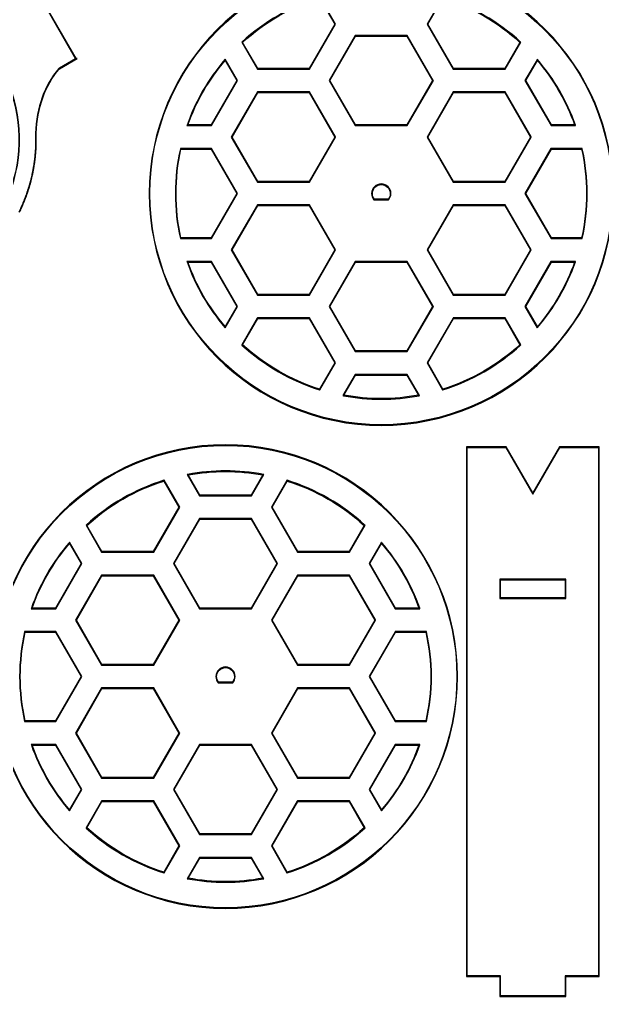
# Model space of a CAD drawing. Extents: x 10 to 440, y 10 to 290.
# Drawn here: x 289.6 to 377.5, y 12 to 159.5 of the extents above; entities that cross this region are included whole.
import ezdxf

# ---------------------------------------------------------------- set-up
doc = ezdxf.new("R2010")
doc.units = 0
doc.layers.add('Layer_1', color=7, linetype='CONTINUOUS')

msp = doc.modelspace()

# ---------------------------------------------------------------- linework, layer by layer
at = {"layer": 'Layer_1', "color": 7}
for p, q in [((334.82812, 162.75391), (337.10742, 158.80664)), ((337.22266, 158.80664), (334.87305, 162.87695)), ((353.37109, 162.84375), (351.04297, 158.80664)), ((351.1582, 158.80664), (353.43555, 162.75391)), ((293.116516, 162.0563), (298.014953, 153.57)), ((298.112609, 153.6032), (293.184875, 162.1384)), ((337.10742, 158.80664), (333.23633, 152.10352)), ((333.29297, 152.00195), (337.22266, 158.80664)), ((351.04297, 158.80664), (354.9707, 152.00195)), ((355.0293, 152.10352), (351.1582, 158.80664)), ((340.20312, 157.08594), (336.27539, 150.28125)), ((336.39062, 150.28125), (340.26172, 156.98633)), ((348.06055, 157.08594), (340.20312, 157.08594)), ((340.20312, 157.08594), (340.20312, 157.08594)), ((340.26172, 156.98633), (348.00391, 156.98633)), ((340.26172, 156.98633), (340.26172, 156.98633)), ((348.00391, 156.98633), (351.87305, 150.28125)), ((351.97461, 150.30664), (348.06055, 157.08594)), ((323.11523, 156.09961), (323.08594, 156.07227)), ((323.08594, 156.07227), (325.43555, 152.00195)), ((325.49414, 152.10352), (323.21484, 156.04883)), ((365.05078, 156.04883), (362.77148, 152.10352)), ((362.82812, 152.00195), (365.17969, 156.07227)), ((365.17969, 156.07227), (365.15039, 156.09961)), ((298.014953, 153.57), (295.593078, 152.1735)), ((295.596984, 152.0602), (298.270812, 153.6032)), ((298.270812, 153.6032), (298.112609, 153.6032)), ((320.59766, 153.5), (320.55078, 153.44531)), ((322.45508, 150.28125), (320.59766, 153.5)), ((320.59766, 153.5), (320.59766, 153.5)), ((367.63281, 153.4375), (365.81055, 150.28125)), ((367.66797, 153.5), (367.63281, 153.4375)), ((367.71484, 153.44531), (367.66797, 153.5)), ((367.66797, 153.5), (367.66797, 153.5)), ((295.466125, 152.0993), (295.460266, 152.0934)), ((295.548156, 152.1462), (295.466125, 152.0993)), ((295.532531, 152.0231), (295.552062, 152.0329)), ((295.593078, 152.1735), (295.548156, 152.1462)), ((295.552062, 152.0329), (295.596984, 152.0602)), ((320.58398, 153.32031), (322.33984, 150.28125)), ((320.58398, 153.32031), (320.58398, 153.32031)), ((325.43555, 152.00195), (333.29297, 152.00195)), ((333.23633, 152.10352), (325.49414, 152.10352)), ((354.9707, 152.00195), (362.82812, 152.00195)), ((362.77148, 152.10352), (355.0293, 152.10352)), ((365.92578, 150.28125), (367.67969, 153.32227)), ((367.67969, 153.32227), (367.67969, 153.32227)), ((322.33984, 150.28125), (318.46875, 143.57617)), ((318.52539, 143.47656), (322.45508, 150.28125)), ((336.27539, 150.28125), (340.20312, 143.47656)), ((340.26172, 143.57617), (336.39062, 150.28125)), ((351.87305, 150.28125), (348.00391, 143.57617)), ((348.06055, 143.47656), (351.99023, 150.28125)), ((351.99023, 150.28125), (351.97461, 150.30664)), ((365.81055, 150.28125), (369.73828, 143.47656)), ((369.79688, 143.57617), (365.92578, 150.28125)), ((325.43555, 148.56055), (321.50781, 141.75586)), ((321.62305, 141.75586), (325.49414, 148.45898)), ((333.29297, 148.56055), (325.43555, 148.56055)), ((325.43555, 148.56055), (325.43555, 148.56055)), ((325.49414, 148.45898), (333.23633, 148.45898)), ((325.49414, 148.45898), (325.49414, 148.45898)), ((333.23633, 148.45898), (337.10742, 141.75391)), ((337.20703, 141.7793), (333.29297, 148.56055)), ((354.9707, 148.56055), (351.04297, 141.75586)), ((351.1582, 141.75586), (355.0293, 148.45898)), ((362.82812, 148.56055), (354.9707, 148.56055)), ((354.9707, 148.56055), (354.9707, 148.56055)), ((355.0293, 148.45898), (362.77148, 148.45898)), ((355.0293, 148.45898), (355.0293, 148.45898)), ((362.77148, 148.45898), (366.64258, 141.75391)), ((366.74219, 141.7793), (362.82812, 148.56055)), ((314.83203, 143.54297), (314.80859, 143.47656)), ((314.80859, 143.47656), (318.52539, 143.47656)), ((318.46875, 143.57617), (314.95898, 143.57617)), ((340.20312, 143.47656), (348.06055, 143.47656)), ((348.00391, 143.57617), (340.26172, 143.57617)), ((369.73828, 143.47656), (373.45508, 143.47656)), ((373.30664, 143.57617), (369.79688, 143.57617)), ((373.45508, 143.47656), (373.43164, 143.54297)), ((291.958312, 142.3552), (291.958312, 142.3532)), ((291.958312, 142.3532), (291.958312, 142.3512)), ((291.975891, 141.7516), (291.975891, 141.7497)), ((292.061828, 142.2653), (292.061828, 142.2673)), ((292.067688, 142.113), (292.067688, 142.1149)), ((321.50781, 141.75586), (325.43555, 134.94922)), ((325.49414, 135.05078), (321.62305, 141.75586)), ((337.10742, 141.75391), (333.23633, 135.05078)), ((333.29297, 134.94922), (337.22266, 141.75586)), ((337.22266, 141.75586), (337.20703, 141.7793)), ((351.04297, 141.75586), (354.9707, 134.94922)), ((355.0293, 135.05078), (351.1582, 141.75586)), ((366.64258, 141.75391), (362.77148, 135.05078)), ((362.82812, 134.94922), (366.75781, 141.75586)), ((366.75781, 141.75586), (366.74219, 141.7793)), ((291.979797, 141.4899), (291.979797, 141.4782)), ((291.979797, 141.4782), (291.985656, 141.4684)), ((291.985656, 141.2809), (291.985656, 141.2634)), ((292.059875, 140.2223), (292.059875, 140.2243)), ((292.087219, 141.4919), (292.079406, 141.5055)), ((292.085266, 141.2614), (292.087219, 141.2809)), ((292.085266, 141.0095), (292.085266, 141.0114)), ((292.087219, 141.4802), (292.087219, 141.4919)), ((291.927062, 139.6774), (291.927062, 139.6755)), ((292.040344, 139.8395), (292.040344, 139.8415)), ((313.82422, 140.0332), (313.81641, 139.99414)), ((318.52539, 140.0332), (313.82422, 140.0332)), ((313.82422, 140.0332), (313.82422, 140.0332)), ((313.91016, 139.93359), (318.46875, 139.93359)), ((313.91016, 139.93359), (313.91016, 139.93359)), ((318.46875, 139.93359), (322.33984, 133.22852)), ((322.45508, 133.22852), (318.52539, 140.0332)), ((369.72461, 140.00781), (365.81055, 133.22852)), ((365.92578, 133.22852), (369.79492, 139.93359)), ((369.73828, 140.0332), (369.72461, 140.00781)), ((374.43945, 140.0332), (369.73828, 140.0332)), ((369.73828, 140.0332), (369.73828, 140.0332)), ((369.79492, 139.93359), (374.35547, 139.93359)), ((369.79492, 139.93359), (369.79492, 139.93359)), ((374.44922, 139.99414), (374.43945, 140.0332)), ((291.563781, 136.7946), (291.563781, 136.7927)), ((291.624328, 136.5798), (291.624328, 136.5817)), ((290.944641, 134.2575), (290.942688, 134.2477)), ((290.952453, 134.2692), (290.944641, 134.2575)), ((291.04425, 134.2223), (291.046203, 134.2302)), ((291.050109, 134.6032), (291.052062, 134.6032)), ((291.098938, 134.7751), (291.089172, 134.738)), ((291.095031, 134.4001), (291.096984, 134.4001)), ((291.157531, 134.988), (291.145812, 134.943)), ((291.147766, 134.5739), (291.147766, 134.5759)), ((291.184875, 134.7126), (291.196594, 134.7477)), ((291.196594, 134.7477), (291.196594, 134.7497)), ((291.241516, 134.9177), (291.253234, 134.9626)), ((325.43555, 134.94922), (333.29297, 134.94922)), ((333.23633, 135.05078), (325.49414, 135.05078)), ((344.13281, 134.67773), (344.13281, 134.67773)), ((344.13281, 134.57812), (344.13281, 134.57812)), ((354.9707, 134.94922), (362.82812, 134.94922)), ((362.77148, 135.05078), (355.0293, 135.05078)), ((290.708312, 133.193), (290.708312, 133.195)), ((290.792297, 133.4372), (290.792297, 133.4391)), ((290.804016, 133.7966), (290.802062, 133.7966)), ((290.862609, 133.986), (290.862609, 133.9841)), ((290.897766, 133.7653), (290.897766, 133.7673)), ((290.929016, 133.861), (290.929016, 133.863)), ((290.958312, 133.9548), (290.958312, 133.9567)), ((291.036438, 134.2106), (291.04425, 134.2223)), ((322.33984, 133.22852), (318.46875, 126.52344)), ((318.52539, 126.42383), (322.45508, 133.22852)), ((365.81055, 133.22852), (369.73828, 126.42383)), ((369.79688, 126.52344), (365.92578, 133.22852)), ((289.850891, 131.2829), (289.848938, 131.2829)), ((289.85675, 131.2966), (289.850891, 131.2829)), ((289.995422, 131.6305), (289.98175, 131.5856)), ((289.997375, 131.6325), (289.995422, 131.6305)), ((290.0755, 131.5505), (290.077453, 131.5544)), ((290.077453, 131.5544), (290.089172, 131.5934)), ((290.089172, 131.5934), (290.091125, 131.5973)), ((290.157531, 132.0173), (290.155578, 132.0114)), ((290.161438, 132.0212), (290.157531, 132.0173)), ((290.245422, 132.2321), (290.245422, 132.2302)), ((290.245422, 131.9684), (290.253234, 131.9782)), ((290.253234, 131.9782), (290.255188, 131.9841)), ((290.321594, 132.4372), (290.309875, 132.3981)), ((290.313781, 132.1345), (290.315734, 132.1345)), ((290.321594, 132.4391), (290.321594, 132.4372)), ((290.339172, 132.195), (290.337219, 132.195)), ((290.388, 132.6071), (290.386047, 132.6052)), ((290.399719, 132.6286), (290.388, 132.6071)), ((290.403625, 132.3649), (290.415344, 132.402)), ((290.403625, 132.363), (290.403625, 132.3649)), ((290.415344, 132.402), (290.417297, 132.4059)), ((290.479797, 132.568), (290.491516, 132.5895)), ((290.491516, 132.5895), (290.493469, 132.5934)), ((325.43555, 131.50781), (321.50781, 124.70312)), ((321.62305, 124.70312), (325.49414, 131.40625)), ((333.29297, 131.50781), (325.43555, 131.50781)), ((325.43555, 131.50781), (325.43555, 131.50781)), ((325.49414, 131.40625), (333.23633, 131.40625)), ((325.49414, 131.40625), (325.49414, 131.40625)), ((333.23633, 131.40625), (337.10742, 124.70312)), ((337.20703, 124.72656), (333.29297, 131.50781)), ((343.02148, 132.29688), (343.03711, 132.2793)), ((343.03711, 132.2793), (345.22852, 132.2793)), ((345.17188, 132.37891), (343.09375, 132.37891)), ((345.22852, 132.2793), (345.24414, 132.29688)), ((354.9707, 131.50781), (351.04297, 124.70312)), ((351.1582, 124.70312), (355.0293, 131.40625)), ((362.82812, 131.50781), (354.9707, 131.50781)), ((354.9707, 131.50781), (354.9707, 131.50781)), ((355.0293, 131.40625), (362.77148, 131.40625)), ((355.0293, 131.40625), (355.0293, 131.40625)), ((362.77148, 131.40625), (366.64258, 124.70312)), ((366.74219, 124.72656), (362.82812, 131.50781)), ((289.725891, 131.0134), (289.723938, 131.0114)), ((289.745422, 131.0485), (289.725891, 131.0134)), ((289.813781, 130.9645), (289.815734, 130.9704)), ((289.815734, 130.9704), (289.837219, 131.0055)), ((289.837219, 131.0055), (289.837219, 131.0095)), ((289.870422, 131.0856), (289.870422, 131.0876)), ((289.938781, 131.238), (289.940734, 131.2399)), ((289.940734, 131.2419), (289.948547, 131.2555)), ((289.940734, 131.2399), (289.940734, 131.2419)), ((313.81641, 126.46289), (313.82422, 126.42383)), ((313.82422, 126.42383), (318.52539, 126.42383)), ((318.46875, 126.52344), (313.91016, 126.52344)), ((369.73828, 126.42383), (374.43945, 126.42383)), ((374.35547, 126.52344), (369.79688, 126.52344)), ((374.43945, 126.42383), (374.44922, 126.46289)), ((321.50781, 124.70312), (325.43555, 117.89648)), ((325.49414, 117.99805), (321.62305, 124.70312)), ((337.10742, 124.70312), (333.23633, 117.99805)), ((333.29297, 117.89648), (337.22266, 124.70312)), ((337.22266, 124.70312), (337.20703, 124.72656)), ((351.04297, 124.70312), (354.9707, 117.89648)), ((355.0293, 117.99805), (351.1582, 124.70312)), ((366.64258, 124.70312), (362.77148, 117.99805)), ((362.82812, 117.89648), (366.75781, 124.70312)), ((366.75781, 124.70312), (366.74219, 124.72656)), ((314.80859, 122.98047), (314.83203, 122.91406)), ((318.52539, 122.98047), (314.80859, 122.98047)), ((314.80859, 122.98047), (314.80859, 122.98047)), ((314.95898, 122.88086), (318.46875, 122.88086)), ((314.95898, 122.88086), (314.95898, 122.88086)), ((318.46875, 122.88086), (322.33984, 116.17578)), ((322.45508, 116.17578), (318.52539, 122.98047)), ((340.20312, 122.98047), (336.27539, 116.17578)), ((336.39062, 116.17578), (340.26172, 122.88086)), ((348.06055, 122.98047), (340.20312, 122.98047)), ((340.20312, 122.98047), (340.20312, 122.98047)), ((340.26172, 122.88086), (348.00391, 122.88086)), ((340.26172, 122.88086), (340.26172, 122.88086)), ((348.00391, 122.88086), (351.875, 116.17578)), ((351.97461, 116.20117), (348.06055, 122.98047)), ((369.72461, 122.95703), (365.81055, 116.17578)), ((365.92578, 116.17578), (369.79492, 122.88086)), ((369.73828, 122.98047), (369.72461, 122.95703)), ((373.45508, 122.98047), (369.73828, 122.98047)), ((369.73828, 122.98047), (369.73828, 122.98047)), ((369.79492, 122.88086), (373.30664, 122.88086)), ((369.79492, 122.88086), (369.79492, 122.88086)), ((373.43164, 122.91406), (373.45508, 122.98047)), ((325.43555, 117.89648), (333.29297, 117.89648)), ((333.23633, 117.99805), (325.49414, 117.99805)), ((354.9707, 117.89648), (362.82812, 117.89648)), ((362.77148, 117.99805), (355.0293, 117.99805)), ((322.33984, 116.17578), (320.58398, 113.13672)), ((320.5957, 112.95703), (322.45508, 116.17578)), ((336.27539, 116.17578), (340.20312, 109.37109)), ((340.26172, 109.4707), (336.39062, 116.17578)), ((351.875, 116.17578), (348.00391, 109.4707)), ((348.06055, 109.37109), (351.99023, 116.17578)), ((351.99023, 116.17578), (351.97461, 116.20117)), ((365.81055, 116.17578), (367.66797, 112.95898)), ((367.67969, 113.13477), (365.92578, 116.17578)), ((325.42188, 114.42969), (323.08594, 110.38477)), ((323.21484, 110.40625), (325.49414, 114.35547)), ((325.43555, 114.45508), (325.42188, 114.42969)), ((333.29297, 114.45508), (325.43555, 114.45508)), ((325.43555, 114.45508), (325.43555, 114.45508)), ((325.49414, 114.35547), (333.23633, 114.35547)), ((325.49414, 114.35547), (325.49414, 114.35547)), ((333.23633, 114.35547), (337.10742, 107.65039)), ((337.22266, 107.65039), (333.29297, 114.45508)), ((354.95703, 114.42969), (351.04297, 107.65039)), ((351.1582, 107.65039), (355.0293, 114.35547)), ((354.9707, 114.45508), (354.95703, 114.42969)), ((362.82812, 114.45508), (354.9707, 114.45508)), ((354.9707, 114.45508), (354.9707, 114.45508)), ((355.0293, 114.35547), (362.77148, 114.35547)), ((355.0293, 114.35547), (355.0293, 114.35547)), ((362.77148, 114.35547), (365.05078, 110.40625)), ((365.17969, 110.38477), (362.82812, 114.45508)), ((320.55078, 113.01172), (320.5957, 112.95703)), ((367.66797, 112.95898), (367.71484, 113.01172)), ((323.08594, 110.38477), (323.11523, 110.35742)), ((340.20312, 109.37109), (348.06055, 109.37109)), ((348.00391, 109.4707), (340.26172, 109.4707)), ((365.15039, 110.35742), (365.17969, 110.38477)), ((337.10742, 107.65039), (334.82617, 103.70117)), ((334.87109, 103.57812), (337.22266, 107.65039)), ((351.04297, 107.65039), (353.39258, 103.57812)), ((353.4375, 103.70117), (351.1582, 107.65039)), ((340.18945, 105.9043), (338.3457, 102.71094)), ((338.50586, 102.78906), (340.25977, 105.82812)), ((340.20312, 105.92969), (340.18945, 105.9043)), ((348.06055, 105.92969), (340.20312, 105.92969)), ((340.20312, 105.92969), (340.20312, 105.92969)), ((340.25977, 105.82812), (348.00391, 105.82812)), ((340.25977, 105.82812), (340.25977, 105.82812)), ((348.00391, 105.82812), (349.75781, 102.78711)), ((349.91992, 102.71094), (348.06055, 105.92969)), ((334.83398, 103.5918), (334.87109, 103.57812)), ((353.39258, 103.57812), (353.43164, 103.5918)), ((338.3457, 102.71094), (338.41406, 102.69727)), ((349.84961, 102.69727), (349.91992, 102.71094)), ((320.6351, 95.297), (320.6351, 95.297)), ((320.6351, 95.19739), (320.6351, 95.19739)), ((357, 95), (357, 94.94922)), ((362.98828, 95), (357, 95)), ((357, 95), (357, 95)), ((357, 94.94922), (357, 15)), ((357.09961, 94.90039), (362.92969, 94.90039)), ((357.09961, 15.09961), (357.09961, 94.90039)), ((357.09961, 94.90039), (357.09961, 94.90039)), ((362.92969, 94.90039), (367, 87.84961)), ((367, 88.04883), (362.98828, 95)), ((371.01172, 95), (367, 88.04883)), ((367, 87.84961), (371.07031, 94.90039)), ((377, 95), (371.01172, 95)), ((371.07031, 94.90039), (376.90039, 94.90039)), ((376.90039, 94.90039), (376.90039, 15.09961)), ((377, 15), (377, 95)), ((314.9183, 90.82825), (314.84799, 90.81458)), ((314.84799, 90.81458), (316.70541, 87.59778)), ((316.76401, 87.69739), (315.0101, 90.73841)), ((320.6351, 91.3595), (320.6351, 91.3595)), ((320.6351, 91.25989), (320.6351, 91.25989)), ((326.26205, 90.73645), (324.50619, 87.69739)), ((324.56283, 87.59778), (326.42221, 90.81458)), ((326.42221, 90.81458), (326.3519, 90.82825)), ((311.33237, 89.82239), (313.60971, 85.87512)), ((311.33237, 89.82239), (311.33237, 89.82239)), ((311.37533, 89.94544), (311.33627, 89.93372)), ((313.72494, 85.87512), (311.37533, 89.94544)), ((311.37533, 89.94544), (311.37533, 89.94544)), ((329.87533, 89.91223), (327.54526, 85.87512)), ((327.66049, 85.87512), (329.93783, 89.82239)), ((329.89487, 89.94544), (329.87533, 89.91223)), ((329.93393, 89.93372), (329.89487, 89.94544)), ((329.89487, 89.94544), (329.89487, 89.94544)), ((329.93783, 89.82239), (329.93783, 89.82239)), ((316.70541, 87.59778), (324.56283, 87.59778)), ((324.50619, 87.69739), (316.76401, 87.69739)), ((313.60971, 85.87512), (309.73862, 79.172)), ((309.79526, 79.07044), (313.72494, 85.87512)), ((327.54526, 85.87512), (331.47299, 79.07044)), ((331.53158, 79.172), (327.66049, 85.87512)), ((316.70541, 84.15442), (312.77768, 77.34973)), ((324.56479, 84.15442), (316.70541, 84.15442)), ((316.70541, 84.15442), (316.70541, 84.15442)), ((328.47885, 77.37512), (324.56479, 84.15442)), ((299.61752, 83.16809), (299.58822, 83.14075)), ((299.58822, 83.14075), (301.93783, 79.07044)), ((301.99643, 79.172), (299.71713, 83.11927)), ((312.89291, 77.34973), (316.76401, 84.05481)), ((316.76401, 84.05481), (324.50619, 84.05481)), ((316.76401, 84.05481), (316.76401, 84.05481)), ((324.50619, 84.05481), (328.37533, 77.34973)), ((341.55307, 83.11927), (339.27377, 79.172)), ((339.33237, 79.07044), (341.68198, 83.14075)), ((341.68198, 83.14075), (341.65268, 83.16809)), ((297.09994, 80.56848), (297.05307, 80.5138)), ((297.08822, 80.39075), (298.84213, 77.34973)), ((297.08822, 80.39075), (297.08822, 80.39075)), ((298.95737, 77.34973), (297.09994, 80.56848)), ((297.09994, 80.56848), (297.09994, 80.56848)), ((344.1351, 80.50598), (342.31283, 77.34973)), ((342.42807, 77.34973), (344.18393, 80.3888)), ((344.17026, 80.56848), (344.1351, 80.50598)), ((344.21713, 80.5138), (344.17026, 80.56848)), ((344.17026, 80.56848), (344.17026, 80.56848)), ((344.18393, 80.3888), (344.18393, 80.3888)), ((301.93783, 79.07044), (309.79526, 79.07044)), ((309.73862, 79.172), (301.99643, 79.172)), ((331.47299, 79.07044), (339.33237, 79.07044)), ((339.27377, 79.172), (331.53158, 79.172)), ((298.84213, 77.34973), (294.97104, 70.64466)), ((295.02963, 70.54505), (298.95737, 77.34973)), ((312.77768, 77.34973), (316.70541, 70.54505)), ((316.76401, 70.64466), (312.89291, 77.34973)), ((328.37533, 77.34973), (324.50619, 70.64466)), ((324.56479, 70.54505), (328.49252, 77.34973)), ((328.49252, 77.34973), (328.47885, 77.37512)), ((342.31283, 77.34973), (346.24057, 70.54505)), ((346.29916, 70.64466), (342.42807, 77.34973)), ((301.93783, 75.62903), (298.0101, 68.82434)), ((298.12533, 68.82434), (301.99643, 75.52942)), ((309.79721, 75.62903), (301.93783, 75.62903)), ((301.93783, 75.62903), (301.93783, 75.62903)), ((301.99643, 75.52942), (309.73862, 75.52942)), ((301.99643, 75.52942), (301.99643, 75.52942)), ((309.73862, 75.52942), (313.60971, 68.82434)), ((313.71127, 68.84778), (309.79721, 75.62903)), ((331.47299, 75.62903), (327.54526, 68.82434)), ((327.66049, 68.82434), (331.53158, 75.52942)), ((339.33237, 75.62903), (331.47299, 75.62903)), ((331.47299, 75.62903), (331.47299, 75.62903)), ((331.53158, 75.52942), (339.27377, 75.52942)), ((331.53158, 75.52942), (331.53158, 75.52942)), ((339.27377, 75.52942), (343.14487, 68.82434)), ((343.24643, 68.84778), (339.33237, 75.62903)), ((362, 75), (362, 74.94922)), ((372, 75), (362, 75)), ((362, 75), (362, 75)), ((362, 74.94922), (362, 72.09961)), ((362.09961, 74.90039), (371.90039, 74.90039)), ((362.09961, 72.19922), (362.09961, 74.90039)), ((362.09961, 74.90039), (362.09961, 74.90039)), ((371.90039, 74.90039), (371.90039, 72.19922)), ((372, 72.09961), (372, 75)), ((362, 72.09961), (372, 72.09961)), ((371.90039, 72.19922), (362.09961, 72.19922)), ((291.33627, 70.61145), (291.31283, 70.54505)), ((291.31283, 70.54505), (295.02963, 70.54505)), ((294.97104, 70.64466), (291.46127, 70.64466)), ((316.70541, 70.54505), (324.56479, 70.54505)), ((324.50619, 70.64466), (316.76401, 70.64466)), ((346.24057, 70.54505), (349.95737, 70.54505)), ((349.80893, 70.64466), (346.29916, 70.64466)), ((349.95737, 70.54505), (349.93393, 70.61145)), ((298.0101, 68.82434), (301.93783, 62.0177)), ((301.99643, 62.11927), (298.12533, 68.82434)), ((313.60971, 68.82434), (309.73862, 62.11927)), ((309.79721, 62.0177), (313.72494, 68.82434)), ((313.72494, 68.82434), (313.71127, 68.84778)), ((327.54526, 68.82434), (331.47299, 62.0177)), ((331.53158, 62.11927), (327.66049, 68.82434)), ((343.14487, 68.82434), (339.27377, 62.11927)), ((339.33237, 62.0177), (343.2601, 68.82434)), ((343.2601, 68.82434), (343.24643, 68.84778)), ((290.32846, 67.10169), (290.31869, 67.06262)), ((295.02963, 67.10169), (290.32846, 67.10169)), ((290.32846, 67.10169), (290.32846, 67.10169)), ((290.41244, 67.00208), (294.97104, 67.00208)), ((290.41244, 67.00208), (290.41244, 67.00208)), ((294.97104, 67.00208), (298.84213, 60.297)), ((298.95737, 60.297), (295.02963, 67.10169)), ((346.2269, 67.0763), (342.31283, 60.297)), ((342.42807, 60.297), (346.29721, 67.00208)), ((346.24057, 67.10169), (346.2269, 67.0763)), ((350.94174, 67.10169), (346.24057, 67.10169)), ((346.24057, 67.10169), (346.24057, 67.10169)), ((346.29721, 67.00208), (350.85776, 67.00208)), ((346.29721, 67.00208), (346.29721, 67.00208)), ((350.95151, 67.06262), (350.94174, 67.10169)), ((301.93783, 62.0177), (309.79721, 62.0177)), ((309.73862, 62.11927), (301.99643, 62.11927)), ((331.47299, 62.0177), (339.33237, 62.0177)), ((339.27377, 62.11927), (331.53158, 62.11927)), ((320.6351, 61.74622), (320.6351, 61.74622)), ((320.6351, 61.64661), (320.6351, 61.64661)), ((298.84213, 60.297), (294.97104, 53.59192)), ((295.02963, 53.49231), (298.95737, 60.297)), ((319.52572, 59.36536), (319.5394, 59.34778)), ((319.5394, 59.34778), (321.7308, 59.34778)), ((321.67612, 59.44739), (319.59604, 59.44739)), ((321.7308, 59.34778), (321.74643, 59.36536)), ((342.31283, 60.297), (346.24057, 53.49231)), ((346.29916, 53.59192), (342.42807, 60.297)), ((301.93783, 58.5763), (298.0101, 51.77161)), ((298.12533, 51.77161), (301.99643, 58.47669)), ((309.79721, 58.5763), (301.93783, 58.5763)), ((301.93783, 58.5763), (301.93783, 58.5763)), ((301.99643, 58.47669), (309.73862, 58.47669)), ((301.99643, 58.47669), (301.99643, 58.47669)), ((309.73862, 58.47669), (313.60971, 51.77161)), ((313.71127, 51.79505), (309.79721, 58.5763)), ((331.47299, 58.5763), (327.54526, 51.77161)), ((327.66049, 51.77161), (331.53158, 58.47669)), ((339.33237, 58.5763), (331.47299, 58.5763)), ((331.47299, 58.5763), (331.47299, 58.5763)), ((331.53158, 58.47669), (339.27377, 58.47669)), ((331.53158, 58.47669), (331.53158, 58.47669)), ((339.27377, 58.47669), (343.14487, 51.77161)), ((343.24643, 51.79505), (339.33237, 58.5763)), ((290.31869, 53.53138), (290.32846, 53.49231)), ((290.32846, 53.49231), (295.02963, 53.49231)), ((294.97104, 53.59192), (290.41244, 53.59192)), ((346.24057, 53.49231), (350.94174, 53.49231)), ((350.85776, 53.59192), (346.29916, 53.59192)), ((350.94174, 53.49231), (350.95151, 53.53138)), ((298.0101, 51.77161), (301.93783, 44.96692)), ((301.99643, 45.06653), (298.12533, 51.77161)), ((313.60971, 51.77161), (309.73862, 45.06653)), ((309.79721, 44.96692), (313.72494, 51.77161)), ((313.72494, 51.77161), (313.71127, 51.79505)), ((327.54526, 51.77161), (331.47299, 44.96692)), ((331.53158, 45.06653), (327.66049, 51.77161)), ((343.14487, 51.77161), (339.27377, 45.06653)), ((339.33237, 44.96692), (343.2601, 51.77161)), ((343.2601, 51.77161), (343.24643, 51.79505)), ((291.31283, 50.05091), (291.33627, 49.98255)), ((295.02963, 50.05091), (291.31283, 50.05091)), ((291.31283, 50.05091), (291.31283, 50.05091)), ((291.46127, 49.94934), (294.97104, 49.94934)), ((291.46127, 49.94934), (291.46127, 49.94934)), ((294.97104, 49.94934), (298.84213, 43.24622)), ((298.95737, 43.24622), (295.02963, 50.05091)), ((316.70541, 50.05091), (312.77768, 43.24427)), ((312.89291, 43.24427), (316.76401, 49.94934)), ((324.56479, 50.05091), (316.70541, 50.05091)), ((316.70541, 50.05091), (316.70541, 50.05091)), ((316.76401, 49.94934), (324.50619, 49.94934)), ((316.76401, 49.94934), (316.76401, 49.94934)), ((324.50619, 49.94934), (328.37729, 43.24622)), ((328.47885, 43.26966), (324.56479, 50.05091)), ((346.2269, 50.02552), (342.31283, 43.24622)), ((342.42807, 43.24622), (346.29721, 49.94934)), ((346.24057, 50.05091), (346.2269, 50.02552)), ((349.95932, 50.05091), (346.24057, 50.05091)), ((346.24057, 50.05091), (346.24057, 50.05091)), ((346.29721, 49.94934), (349.80893, 49.94934)), ((346.29721, 49.94934), (346.29721, 49.94934)), ((349.93588, 49.98255), (349.95932, 50.05091)), ((301.93783, 44.96692), (309.79721, 44.96692)), ((309.73862, 45.06653), (301.99643, 45.06653)), ((331.47299, 44.96692), (339.33237, 44.96692)), ((339.27377, 45.06653), (331.53158, 45.06653)), ((298.84213, 43.24622), (297.08627, 40.2052)), ((297.09994, 40.02552), (298.95737, 43.24622)), ((312.77768, 43.24427), (316.70541, 36.43958)), ((316.76401, 36.54114), (312.89291, 43.24427)), ((328.37729, 43.24622), (324.50619, 36.54114)), ((324.56479, 36.43958), (328.49252, 43.24427)), ((328.49252, 43.24427), (328.47885, 43.26966)), ((342.31283, 43.24622), (344.17026, 40.02747)), ((344.18393, 40.2052), (342.42807, 43.24622)), ((301.92416, 41.49817), (299.58822, 37.45325)), ((299.71713, 37.47473), (301.99643, 41.42395)), ((301.93783, 41.52356), (301.92416, 41.49817)), ((309.79526, 41.52356), (301.93783, 41.52356)), ((301.93783, 41.52356), (301.93783, 41.52356)), ((301.99643, 41.42395), (309.73862, 41.42395)), ((301.99643, 41.42395), (301.99643, 41.42395)), ((309.73862, 41.42395), (313.60971, 34.71888)), ((313.72494, 34.71888), (309.79526, 41.52356)), ((331.45932, 41.49817), (327.54526, 34.71888)), ((327.66049, 34.71888), (331.53158, 41.42395)), ((331.47299, 41.52356), (331.45932, 41.49817)), ((339.33237, 41.52356), (331.47299, 41.52356)), ((331.47299, 41.52356), (331.47299, 41.52356)), ((331.53158, 41.42395), (339.27377, 41.42395)), ((331.53158, 41.42395), (331.53158, 41.42395)), ((339.27377, 41.42395), (341.55307, 37.47473)), ((341.68198, 37.45325), (339.33237, 41.52356)), ((297.05307, 40.0802), (297.09994, 40.02552)), ((344.17026, 40.02747), (344.21713, 40.0802)), ((299.58822, 37.45325), (299.61752, 37.42591)), ((341.65268, 37.42591), (341.68198, 37.45325)), ((316.70541, 36.43958), (324.56479, 36.43958)), ((324.50619, 36.54114), (316.76401, 36.54114)), ((313.60971, 34.71888), (311.33041, 30.77161)), ((311.37533, 30.64856), (313.72494, 34.71888)), ((327.54526, 34.71888), (329.89487, 30.64856)), ((329.93783, 30.77161), (327.66049, 34.71888)), ((316.69174, 32.97278), (314.84799, 29.77942)), ((315.00815, 29.85755), (316.76205, 32.89661)), ((316.70541, 32.99817), (316.69174, 32.97278)), ((324.56283, 32.99817), (316.70541, 32.99817)), ((316.70541, 32.99817), (316.70541, 32.99817)), ((316.76205, 32.89661), (324.50619, 32.89661)), ((316.76205, 32.89661), (316.76205, 32.89661)), ((324.50619, 32.89661), (326.26205, 29.85755)), ((326.42221, 29.77942), (324.56283, 32.99817)), ((311.33627, 30.66028), (311.37533, 30.64856)), ((314.84799, 29.77942), (314.91635, 29.76575)), ((326.3519, 29.76575), (326.42221, 29.77942)), ((329.89487, 30.64856), (329.93393, 30.66028)), ((357, 15), (362, 15)), ((362.09961, 15.09961), (357.09961, 15.09961)), ((362, 15), (362, 12)), ((362.09961, 12.09961), (362.09961, 15.09961)), ((376.90039, 15.09961), (371.90039, 15.09961)), ((371.90039, 15.09961), (371.90039, 12.09961)), ((372, 12), (372, 15)), ((372, 15), (377, 15)), ((362, 12), (372, 12)), ((371.90039, 12.09961), (362.09961, 12.09961))]:
    msp.add_line(p, q, dxfattribs=at)
for points in [[(344.13281, 168.22852), (324.80344, 168.22852), (309.13281, 152.55789), (309.13281, 133.22852)], [(379.13281, 133.22852), (379.13281, 152.55789), (363.46219, 168.22852), (344.13281, 168.22852)], [(309.23242, 133.22852), (309.23242, 152.50385), (324.85748, 168.12891), (344.13281, 168.12891)], [(344.13281, 168.12891), (363.40814, 168.12891), (379.0332, 152.50385), (379.0332, 133.22852)], [(334.83398, 162.86523), (330.47801, 161.4986), (326.47683, 159.18861), (323.11523, 156.09961)], [(323.21484, 156.04883), (326.55012, 159.10584), (330.51298, 161.39416), (334.82812, 162.75391)], [(365.15039, 156.09961), (361.78864, 159.18867), (357.78585, 161.49867), (353.42969, 162.86523)], [(353.43555, 162.75391), (357.75089, 161.39423), (361.71535, 159.10591), (365.05078, 156.04883)], [(278.266204, 160.779062), (288.980472, 154.593177), (292.651211, 140.893844), (286.465311, 130.179551)], [(286.551576, 130.129746), (292.764476, 140.890805), (289.07708, 154.652408), (278.316004, 160.865318)], [(320.55078, 153.44531), (318.04835, 150.52658), (316.10872, 147.16943), (314.83203, 143.54297)], [(373.43164, 143.54297), (372.1551, 147.1694), (370.2171, 150.52654), (367.71484, 153.44531)], [(295.460266, 152.0934), (293.325711, 149.5821), (292.101933, 146.178), (291.958312, 142.3552)], [(292.059875, 142.3552), (292.203388, 146.1547), (293.418154, 149.5328), (295.532531, 152.0231)], [(314.95898, 143.57617), (316.22351, 147.14095), (318.12897, 150.4429), (320.58398, 153.32031)], [(367.67969, 153.32227), (370.13538, 150.44432), (372.04197, 147.14177), (373.30664, 143.57617)], [(291.958312, 142.3512), (291.959563, 142.3216), (291.961074, 142.293), (291.962219, 142.2634)], [(291.962219, 142.2634), (291.963313, 142.2311), (291.965156, 142.198), (291.966125, 142.1657)], [(291.966125, 142.1657), (291.966677, 142.1474), (291.967566, 142.1293), (291.968078, 142.111)], [(291.968078, 142.111), (291.970009, 142.0532), (291.970456, 141.995), (291.971984, 141.9372)], [(291.971984, 141.9372), (291.972736, 141.9076), (291.973292, 141.8789), (291.973938, 141.8493)], [(291.973938, 141.8493), (291.974334, 141.8167), (291.975622, 141.7842), (291.975891, 141.7516)], [(291.975891, 141.7497), (291.976629, 141.7241), (291.977185, 141.6991), (291.977844, 141.6735)], [(291.977844, 141.6735), (291.978767, 141.6125), (291.979323, 141.551), (291.979797, 141.4899)], [(292.061828, 142.2673), (292.060679, 142.297), (292.06113, 142.3254), (292.059875, 142.3552)], [(292.065734, 142.1696), (292.064762, 142.202), (292.062927, 142.2329), (292.061828, 142.2653)], [(292.067688, 142.1149), (292.06719, 142.1327), (292.06627, 142.1519), (292.065734, 142.1696)], [(292.073547, 141.9391), (292.072029, 141.9965), (292.0696, 142.0556), (292.067688, 142.113)], [(292.0755, 141.8512), (292.074852, 141.881), (292.074301, 141.9094), (292.073547, 141.9391)], [(292.0755, 141.7516), (292.07523, 141.7844), (292.075898, 141.8185), (292.0755, 141.8512)], [(292.077453, 141.6755), (292.076808, 141.7005), (292.076221, 141.7266), (292.0755, 141.7516)], [(292.079406, 141.5055), (292.078935, 141.5623), (292.078311, 141.6187), (292.077453, 141.6755)], [(291.956359, 140.1462), (291.954404, 140.104), (291.95267, 140.0633), (291.9505, 140.0212)], [(291.960266, 140.2282), (291.958945, 140.2013), (291.957767, 140.1731), (291.956359, 140.1462)], [(291.964172, 140.318), (291.96303, 140.2878), (291.961518, 140.2585), (291.960266, 140.2282)], [(291.971984, 140.4938), (291.969795, 140.4354), (291.966773, 140.3765), (291.964172, 140.318)], [(291.975891, 140.6266), (291.9743, 140.5827), (291.973807, 140.5377), (291.971984, 140.4938)], [(291.98175, 140.8395), (291.980489, 140.7687), (291.977756, 140.6975), (291.975891, 140.6266)], [(291.983703, 141.0114), (291.982869, 140.9542), (291.982979, 140.8968), (291.98175, 140.8395)], [(291.985656, 141.0856), (291.985521, 141.0607), (291.983913, 141.0364), (291.983703, 141.0114)], [(291.985656, 141.2634), (291.985531, 141.2047), (291.986196, 141.1442), (291.985656, 141.0856)], [(291.985656, 141.4684), (291.98588, 141.4059), (291.985904, 141.3435), (291.985656, 141.2809)], [(292.050109, 140.0153), (292.052288, 140.0576), (292.054006, 140.0999), (292.055969, 140.1423)], [(292.055969, 140.1423), (292.057382, 140.1693), (292.05855, 140.1953), (292.059875, 140.2223)], [(292.059875, 140.2243), (292.061133, 140.2547), (292.062634, 140.2837), (292.063781, 140.3141)], [(292.063781, 140.3141), (292.066393, 140.3728), (292.069396, 140.4312), (292.071594, 140.4899)], [(292.071594, 140.4899), (292.073451, 140.5346), (292.075836, 140.58), (292.077453, 140.6247)], [(292.077453, 140.6247), (292.079326, 140.6958), (292.080093, 140.7665), (292.081359, 140.8376)], [(292.081359, 140.8376), (292.082593, 140.8951), (292.084429, 140.952), (292.085266, 141.0095)], [(292.085266, 141.0114), (292.085476, 141.0365), (292.08513, 141.0606), (292.085266, 141.0856)], [(292.085266, 141.0856), (292.085807, 141.1445), (292.085139, 141.2026), (292.085266, 141.2614)], [(292.087219, 141.2809), (292.087481, 141.347), (292.087481, 141.4141), (292.087219, 141.4802)], [(291.843078, 138.6872), (291.835306, 138.6158), (291.826076, 138.5456), (291.817688, 138.4743)], [(291.864562, 138.902), (291.857481, 138.8305), (291.85078, 138.7587), (291.843078, 138.6872)], [(291.880188, 139.0661), (291.875213, 139.0113), (291.869901, 138.9568), (291.864562, 138.902)], [(291.888, 139.1559), (291.885293, 139.126), (291.883003, 139.096), (291.880188, 139.0661)], [(291.897766, 139.279), (291.894429, 139.2384), (291.891536, 139.1965), (291.888, 139.1559)], [(291.905578, 139.3532), (291.903604, 139.3286), (291.899813, 139.3036), (291.897766, 139.279)], [(291.91925, 139.5466), (291.914685, 139.4824), (291.91064, 139.4173), (291.905578, 139.3532)], [(291.917297, 138.4626), (291.925719, 138.5342), (291.932931, 138.6058), (291.940734, 138.6774)], [(291.927062, 139.6755), (291.924248, 139.6321), (291.922291, 139.5899), (291.91925, 139.5466)], [(291.940734, 139.8473), (291.936804, 139.7906), (291.931382, 139.7342), (291.927062, 139.6774)], [(291.9505, 140.0212), (291.947266, 139.9632), (291.944373, 139.9052), (291.940734, 139.8473)], [(291.940734, 138.6774), (291.948467, 138.7492), (291.957061, 138.8204), (291.964172, 138.8923)], [(291.964172, 138.8923), (291.969531, 138.9473), (291.974802, 139.0032), (291.979797, 139.0583)], [(291.979797, 139.0583), (291.982624, 139.0883), (291.984892, 139.1181), (291.987609, 139.1481)], [(291.987609, 139.1481), (291.991159, 139.1888), (291.994025, 139.2285), (291.997375, 139.2692)], [(291.997375, 139.2692), (291.999485, 139.2946), (292.003155, 139.32), (292.005188, 139.3454)], [(292.005188, 139.3454), (292.01027, 139.4097), (292.014276, 139.4744), (292.018859, 139.5388)], [(292.018859, 139.5388), (292.021912, 139.5822), (292.023846, 139.6261), (292.026672, 139.6696)], [(292.026672, 139.6696), (292.031009, 139.7266), (292.036397, 139.7825), (292.040344, 139.8395)], [(292.040344, 139.8415), (292.043997, 139.8996), (292.046862, 139.9572), (292.050109, 140.0153)], [(313.81641, 139.99414), (313.32064, 137.77305), (313.07039, 135.50426), (313.07031, 133.22852)], [(313.16992, 133.22852), (313.17, 135.48381), (313.42166, 137.73192), (313.91016, 139.93359)], [(374.35547, 139.93359), (374.844, 137.73176), (375.0937, 135.48397), (375.09375, 133.22852)], [(375.19531, 133.22852), (375.19527, 135.50443), (374.94502, 137.77289), (374.44922, 139.99414)], [(291.645812, 137.2536), (291.639034, 137.2137), (291.631302, 137.1743), (291.624328, 137.1345)], [(291.659484, 137.3356), (291.65506, 137.308), (291.65033, 137.2812), (291.645812, 137.2536)], [(291.673156, 137.4274), (291.668398, 137.3971), (291.664354, 137.3659), (291.659484, 137.3356)], [(291.704406, 137.6188), (291.694513, 137.5548), (291.683549, 137.4914), (291.673156, 137.4274)], [(291.725891, 137.7634), (291.718984, 137.7149), (291.711598, 137.6673), (291.704406, 137.6188)], [(291.723938, 137.1169), (291.730939, 137.1569), (291.736663, 137.196), (291.743469, 137.236)], [(291.739562, 137.8669), (291.734735, 137.8329), (291.730858, 137.7973), (291.725891, 137.7634)], [(291.764953, 138.0446), (291.757085, 137.9855), (291.747855, 137.926), (291.739562, 137.8669)], [(291.743469, 137.236), (291.748004, 137.2637), (291.752698, 137.2923), (291.757141, 137.32)], [(291.757141, 137.32), (291.76203, 137.3504), (291.767989, 137.3814), (291.772766, 137.4118)], [(291.792297, 138.2595), (291.783494, 138.1881), (291.774374, 138.1159), (291.764953, 138.0446)], [(291.772766, 137.4118), (291.7832, 137.476), (291.792129, 137.5389), (291.802062, 137.6032)], [(291.817688, 138.4743), (291.809232, 138.4027), (291.801373, 138.3309), (291.792297, 138.2595)], [(291.802062, 137.6032), (291.809284, 137.6518), (291.816613, 137.701), (291.823547, 137.7497)], [(291.823547, 137.7497), (291.828627, 137.7844), (291.834238, 137.8185), (291.839172, 137.8532)], [(291.839172, 137.8532), (291.847498, 137.9125), (291.85471, 137.9735), (291.862609, 138.0329)], [(291.862609, 138.0329), (291.872068, 138.1045), (291.881115, 138.1761), (291.889953, 138.2477)], [(291.889953, 138.2477), (291.899066, 138.3195), (291.908808, 138.3907), (291.917297, 138.4626)], [(291.337219, 135.7145), (291.323008, 135.6534), (291.308922, 135.5919), (291.29425, 135.5309)], [(291.386047, 135.9235), (291.370363, 135.8533), (291.35351, 135.7846), (291.337219, 135.7145)], [(291.421203, 136.0895), (291.409356, 136.0347), (291.398265, 135.9783), (291.386047, 135.9235)], [(291.440734, 136.1794), (291.434388, 136.1494), (291.42766, 136.1195), (291.421203, 136.0895)], [(291.434875, 135.6911), (291.451232, 135.7614), (291.467956, 135.8316), (291.483703, 135.902)], [(291.466125, 136.3044), (291.457808, 136.2629), (291.449263, 136.2208), (291.440734, 136.1794)], [(291.479797, 136.3649), (291.475696, 136.3453), (291.470274, 136.324), (291.466125, 136.3044)], [(291.509094, 136.5055), (291.499432, 136.4581), (291.489736, 136.4123), (291.479797, 136.3649)], [(291.483703, 135.902), (291.49597, 135.957), (291.506965, 136.013), (291.518859, 136.068)], [(291.526672, 136.5993), (291.520714, 136.568), (291.515172, 136.5368), (291.509094, 136.5055)], [(291.518859, 136.068), (291.525477, 136.0988), (291.531889, 136.1291), (291.538391, 136.1598)], [(291.548156, 136.7126), (291.54085, 136.6752), (291.534149, 136.6366), (291.526672, 136.5993)], [(291.538391, 136.1598), (291.546954, 136.2014), (291.55543, 136.2432), (291.563781, 136.2848)], [(291.563781, 136.7927), (291.55884, 136.7654), (291.553188, 136.7398), (291.548156, 136.7126)], [(291.596984, 136.9802), (291.585875, 136.9177), (291.575367, 136.8569), (291.563781, 136.7946)], [(291.563781, 136.2848), (291.567947, 136.3045), (291.573335, 136.3237), (291.577453, 136.3434)], [(291.577453, 136.3434), (291.587432, 136.391), (291.597049, 136.4384), (291.60675, 136.486)], [(291.624328, 137.1345), (291.615375, 137.0835), (291.606255, 137.031), (291.596984, 136.9802)], [(291.60675, 136.486), (291.612732, 136.5168), (291.618462, 136.549), (291.624328, 136.5798)], [(291.624328, 136.5817), (291.631709, 136.6186), (291.640551, 136.6562), (291.647766, 136.693)], [(291.647766, 136.693), (291.652818, 136.7204), (291.656477, 136.7477), (291.661438, 136.7751)], [(291.661438, 136.7751), (291.673069, 136.8377), (291.68544, 136.8999), (291.696594, 136.9626)], [(291.696594, 136.9626), (291.705901, 137.0137), (291.714948, 137.0657), (291.723938, 137.1169)], [(290.942688, 134.2477), (290.925363, 134.1899), (290.907698, 134.1335), (290.889953, 134.0759)], [(290.999328, 134.4274), (290.983788, 134.3743), (290.968347, 134.3222), (290.952453, 134.2692)], [(291.018859, 134.4958), (291.012358, 134.4732), (291.005894, 134.45), (290.999328, 134.4274)], [(291.052062, 134.6032), (291.041657, 134.5674), (291.029425, 134.5315), (291.018859, 134.4958)], [(291.046203, 134.2302), (291.063143, 134.2865), (291.078491, 134.3436), (291.095031, 134.4001)], [(291.089172, 134.738), (291.07658, 134.6926), (291.062959, 134.6485), (291.050109, 134.6032)], [(291.096984, 134.4001), (291.103576, 134.4228), (291.109988, 134.4438), (291.116516, 134.4665)], [(291.145812, 134.943), (291.130708, 134.8871), (291.114432, 134.8309), (291.098938, 134.7751)], [(291.116516, 134.4665), (291.127124, 134.5024), (291.137319, 134.538), (291.147766, 134.5739)], [(291.147766, 134.5759), (291.160667, 134.6214), (291.172232, 134.667), (291.184875, 134.7126)], [(291.194641, 135.1247), (291.182565, 135.0791), (291.169866, 135.0335), (291.157531, 134.988)], [(291.237609, 135.2946), (291.223542, 135.2377), (291.20911, 135.1815), (291.194641, 135.1247)], [(291.196594, 134.7497), (291.21215, 134.8057), (291.226351, 134.8615), (291.241516, 134.9177)], [(291.280578, 135.4704), (291.266348, 135.4121), (291.252261, 135.3528), (291.237609, 135.2946)], [(291.253234, 134.9626), (291.265619, 135.0083), (291.278219, 135.0535), (291.290344, 135.0993)], [(291.29425, 135.5309), (291.289462, 135.5106), (291.285417, 135.4907), (291.280578, 135.4704)], [(291.290344, 135.0993), (291.304871, 135.1564), (291.319189, 135.214), (291.333312, 135.2712)], [(291.333312, 135.2712), (291.348023, 135.3296), (291.361994, 135.3884), (291.376281, 135.447)], [(291.376281, 135.447), (291.38114, 135.4673), (291.387099, 135.4871), (291.391906, 135.5075)], [(291.391906, 135.5075), (291.406637, 135.5687), (291.420608, 135.6297), (291.434875, 135.6911)], [(344.13281, 134.67773), (343.33266, 134.67769), (342.68169, 134.02867), (342.68164, 133.22852)], [(342.7832, 133.22852), (342.78325, 133.97463), (343.3867, 134.57808), (344.13281, 134.57812)], [(345.58203, 133.22852), (345.58198, 134.02867), (344.93296, 134.67769), (344.13281, 134.67773)], [(344.13281, 134.57812), (344.87892, 134.57808), (345.48237, 133.97463), (345.48242, 133.22852)], [(290.4505, 132.7692), (290.433279, 132.7224), (290.417221, 132.6753), (290.399719, 132.6286)], [(290.489562, 132.8727), (290.476918, 132.8381), (290.463298, 132.8038), (290.4505, 132.7692)], [(290.516906, 132.947), (290.507874, 132.9222), (290.498673, 132.8974), (290.489562, 132.8727)], [(290.554016, 133.0505), (290.542058, 133.0162), (290.529014, 132.9812), (290.516906, 132.947)], [(290.54425, 132.7341), (290.557099, 132.7687), (290.570617, 132.8028), (290.583312, 132.8376)], [(290.614562, 133.2262), (290.594496, 133.1676), (290.574521, 133.109), (290.554016, 133.0505)], [(290.583312, 132.8376), (290.592672, 132.8629), (290.601379, 132.8884), (290.610656, 132.9138)], [(290.610656, 132.9138), (290.622812, 132.9481), (290.63576, 132.9829), (290.647766, 133.0173)], [(290.665344, 133.3747), (290.648481, 133.3251), (290.631738, 133.2757), (290.614562, 133.2262)], [(290.647766, 133.0173), (290.66815, 133.0755), (290.688359, 133.1347), (290.708312, 133.193)], [(290.696594, 133.4704), (290.685999, 133.4388), (290.676066, 133.4063), (290.665344, 133.3747)], [(290.751281, 133.6364), (290.733252, 133.581), (290.715011, 133.5257), (290.696594, 133.4704)], [(290.708312, 133.195), (290.725352, 133.2441), (290.74236, 133.2943), (290.759094, 133.3434)], [(290.802062, 133.7966), (290.785225, 133.7429), (290.768482, 133.69), (290.751281, 133.6364)], [(290.759094, 133.3434), (290.769859, 133.3751), (290.781659, 133.4054), (290.792297, 133.4372)], [(290.792297, 133.4391), (290.810789, 133.4947), (290.828883, 133.5495), (290.846984, 133.6052)], [(290.833312, 133.8903), (290.823252, 133.8593), (290.814198, 133.8276), (290.804016, 133.7966)], [(290.862609, 133.9841), (290.853217, 133.9528), (290.842828, 133.9216), (290.833312, 133.8903)], [(290.846984, 133.6052), (290.864065, 133.6583), (290.881042, 133.712), (290.897766, 133.7653)], [(290.889953, 134.0759), (290.880725, 134.0459), (290.871951, 134.0159), (290.862609, 133.986)], [(290.897766, 133.7673), (290.907989, 133.7984), (290.918915, 133.8299), (290.929016, 133.861)], [(290.929016, 133.863), (290.938388, 133.8938), (290.949059, 133.9239), (290.958312, 133.9548)], [(290.958312, 133.9567), (290.967506, 133.9862), (290.976572, 134.0171), (290.985656, 134.0466)], [(290.985656, 134.0466), (291.0025, 134.1013), (291.019971, 134.1558), (291.036438, 134.2106)], [(309.13281, 133.22852), (309.13281, 113.89914), (324.80343, 98.22852), (344.13281, 98.22852)], [(344.13281, 98.32812), (324.85748, 98.32813), (309.23242, 113.95318), (309.23242, 133.22852)], [(313.07031, 133.22852), (313.07039, 130.95278), (313.32064, 128.68397), (313.81641, 126.46289)], [(313.91016, 126.52344), (313.42166, 128.7251), (313.17, 130.97323), (313.16992, 133.22852)], [(342.68164, 133.22852), (342.68187, 132.88763), (342.80219, 132.55787), (343.02148, 132.29688)], [(343.09375, 132.37891), (342.89729, 132.61954), (342.78341, 132.91748), (342.7832, 133.22852)], [(344.13281, 98.22852), (363.46219, 98.22852), (379.13282, 113.89914), (379.13281, 133.22852)], [(379.0332, 133.22852), (379.03321, 113.95318), (363.40815, 98.32813), (344.13281, 98.32812)], [(345.48242, 133.22852), (345.48249, 132.9176), (345.36798, 132.61967), (345.17188, 132.37891)], [(345.24414, 132.29688), (345.46305, 132.55801), (345.5821, 132.88776), (345.58203, 133.22852)], [(375.09375, 133.22852), (375.09367, 130.97323), (374.84396, 128.7251), (374.35547, 126.52344)], [(374.44922, 126.46289), (374.94499, 128.68397), (375.19523, 130.95278), (375.19531, 133.22852)], [(289.848938, 131.2829), (289.825734, 131.2312), (289.802181, 131.1781), (289.778625, 131.1266)], [(289.909484, 131.4157), (289.892227, 131.3758), (289.874216, 131.3364), (289.85675, 131.2966)], [(289.98175, 131.5856), (289.957604, 131.5289), (289.934051, 131.4722), (289.909484, 131.4157)], [(289.948547, 131.2555), (289.966083, 131.2955), (289.983955, 131.3365), (290.001281, 131.3766)], [(290.073547, 131.8161), (290.048175, 131.7549), (290.023234, 131.6934), (289.997375, 131.6325)], [(290.001281, 131.3766), (290.026529, 131.4347), (290.050694, 131.4922), (290.0755, 131.5505)], [(290.155578, 132.0114), (290.128869, 131.9458), (290.100815, 131.8815), (290.073547, 131.8161)], [(290.091125, 131.5973), (290.116508, 131.6572), (290.140428, 131.717), (290.165344, 131.777)], [(290.221984, 132.1696), (290.202422, 132.1204), (290.181313, 132.0702), (290.161438, 132.0212)], [(290.165344, 131.777), (290.191932, 131.8408), (290.219363, 131.9045), (290.245422, 131.9684)], [(290.245422, 132.2302), (290.237714, 132.2099), (290.229745, 132.1899), (290.221984, 132.1696)], [(290.309875, 132.3981), (290.288243, 132.3423), (290.267456, 132.2878), (290.245422, 132.2321)], [(290.255188, 131.9841), (290.275368, 132.0339), (290.293922, 132.0845), (290.313781, 132.1345)], [(290.315734, 132.1345), (290.323527, 132.1548), (290.331433, 132.1746), (290.339172, 132.195)], [(290.386047, 132.6052), (290.365099, 132.5499), (290.342934, 132.4942), (290.321594, 132.4391)], [(290.337219, 132.195), (290.359341, 132.2509), (290.381906, 132.3069), (290.403625, 132.363)], [(290.417297, 132.4059), (290.43819, 132.4599), (290.459278, 132.5139), (290.479797, 132.568)], [(290.493469, 132.5934), (290.511041, 132.6403), (290.52696, 132.687), (290.54425, 132.7341)], [(289.639953, 130.8298), (289.579194, 130.6993), (289.517418, 130.5685), (289.454406, 130.4391)], [(289.54425, 130.3962), (289.607515, 130.5261), (289.668794, 130.6558), (289.729797, 130.7868)], [(289.723938, 131.0114), (289.695989, 130.9506), (289.668391, 130.8903), (289.639953, 130.8298)], [(289.729797, 130.7868), (289.757485, 130.8458), (289.786555, 130.9053), (289.813781, 130.9645)], [(289.778625, 131.1266), (289.767668, 131.1007), (289.756467, 131.0744), (289.745422, 131.0485)], [(289.837219, 131.0095), (289.848074, 131.0349), (289.859652, 131.0601), (289.870422, 131.0856)], [(289.870422, 131.0876), (289.89322, 131.1374), (289.916311, 131.188), (289.938781, 131.238)], [(314.83203, 122.91406), (316.10852, 119.28746), (318.04846, 115.93064), (320.55078, 113.01172)], [(320.58398, 113.13672), (318.12909, 116.01432), (316.22331, 119.31594), (314.95898, 122.88086)], [(373.30664, 122.88086), (372.0418, 119.31523), (370.13557, 116.01266), (367.67969, 113.13477)], [(367.71484, 113.01172), (370.21729, 115.93045), (372.15494, 119.2876), (373.43164, 122.91406)], [(323.11523, 110.35742), (326.47668, 107.26849), (330.47819, 104.95849), (334.83398, 103.5918)], [(334.82617, 103.70117), (330.51186, 105.06105), (326.54953, 107.34971), (323.21484, 110.40625)], [(353.43164, 103.5918), (357.78762, 104.95843), (361.78879, 107.26842), (365.15039, 110.35742)], [(365.05078, 110.40625), (361.71594, 107.34964), (357.75199, 105.06098), (353.4375, 103.70117)], [(338.41406, 102.69727), (340.29957, 102.34408), (342.21452, 102.16607), (344.13281, 102.16602)], [(344.13281, 102.26562), (342.24491, 102.26568), (340.3622, 102.44585), (338.50586, 102.78906)], [(349.75781, 102.78711), (347.90232, 102.44419), (346.01983, 102.26571), (344.13281, 102.26562)], [(344.13281, 102.16602), (346.05093, 102.1661), (347.96428, 102.34412), (349.84961, 102.69727)], [(320.6351, 95.297), (301.30573, 95.297), (285.6351, 79.62637), (285.6351, 60.297)], [(285.73471, 60.297), (285.73471, 79.57233), (301.35977, 95.19739), (320.6351, 95.19739)], [(355.6351, 60.297), (355.6351, 79.62637), (339.96447, 95.297), (320.6351, 95.297)], [(320.6351, 95.19739), (339.91043, 95.19739), (355.53549, 79.57233), (355.53549, 60.297)], [(320.6351, 91.3595), (318.71697, 91.35941), (316.80364, 91.1814), (314.9183, 90.82825)], [(315.0101, 90.73841), (316.8656, 91.08133), (318.74807, 91.25981), (320.6351, 91.25989)], [(326.3519, 90.82825), (324.46657, 91.1814), (322.55322, 91.35941), (320.6351, 91.3595)], [(320.6351, 91.25989), (322.52283, 91.2598), (324.40588, 91.07963), (326.26205, 90.73645)], [(311.33627, 89.93372), (306.9803, 88.56709), (302.97912, 86.25709), (299.61752, 83.16809)], [(299.71713, 83.11927), (303.05241, 86.17628), (307.01722, 88.46264), (311.33237, 89.82239)], [(341.65268, 83.16809), (338.29093, 86.25716), (334.29009, 88.56716), (329.93393, 89.93372)], [(329.93783, 89.82239), (334.25317, 88.46271), (338.21764, 86.17634), (341.55307, 83.11927)], [(297.05307, 80.5138), (294.55063, 77.59506), (292.61296, 74.23792), (291.33627, 70.61145)], [(291.46127, 70.64466), (292.7261, 74.21029), (294.63236, 77.51285), (297.08822, 80.39075)], [(344.18393, 80.3888), (346.63877, 77.51134), (348.54455, 74.2094), (349.80893, 70.64466)], [(349.93393, 70.61145), (348.65738, 74.23788), (346.71939, 77.59502), (344.21713, 80.5138)], [(290.31869, 67.06262), (289.82292, 64.84154), (289.57268, 62.57275), (289.5726, 60.297)], [(289.67221, 60.297), (289.67229, 62.5523), (289.92395, 64.8004), (290.41244, 67.00208)], [(350.85776, 67.00208), (351.34629, 64.80024), (351.59794, 62.55246), (351.59799, 60.297)], [(351.6976, 60.297), (351.69755, 62.57291), (351.44731, 64.84138), (350.95151, 67.06262)], [(320.6351, 61.74622), (319.83495, 61.74617), (319.18593, 61.09715), (319.18588, 60.297)], [(319.28549, 60.297), (319.28554, 61.04311), (319.88899, 61.64657), (320.6351, 61.64661)], [(322.08432, 60.297), (322.08427, 61.09715), (321.43525, 61.74617), (320.6351, 61.74622)], [(320.6351, 61.64661), (321.38121, 61.64656), (321.98466, 61.04311), (321.98471, 60.297)], [(285.6351, 60.297), (285.6351, 40.96763), (301.30573, 25.297), (320.6351, 25.297)], [(320.6351, 25.39661), (301.35977, 25.39661), (285.73471, 41.02167), (285.73471, 60.297)], [(289.5726, 60.297), (289.57269, 58.02127), (289.82293, 55.75245), (290.31869, 53.53138)], [(290.41244, 53.59192), (289.92395, 55.79358), (289.67229, 58.04172), (289.67221, 60.297)], [(319.18588, 60.297), (319.18611, 59.95611), (319.30643, 59.62635), (319.52572, 59.36536)], [(319.59604, 59.44739), (319.39958, 59.68802), (319.2857, 59.98597), (319.28549, 60.297)], [(320.6351, 25.297), (339.96447, 25.297), (355.6351, 40.96763), (355.6351, 60.297)], [(355.53549, 60.297), (355.53549, 41.02167), (339.91043, 25.39661), (320.6351, 25.39661)], [(321.98471, 60.297), (321.98478, 59.98609), (321.87221, 59.68815), (321.67612, 59.44739)], [(321.74643, 59.36536), (321.96534, 59.6265), (322.08439, 59.95624), (322.08432, 60.297)], [(351.59799, 60.297), (351.59791, 58.04172), (351.34625, 55.79358), (350.85776, 53.59192)], [(350.95151, 53.53138), (351.44727, 55.75245), (351.69751, 58.02127), (351.6976, 60.297)], [(291.33627, 49.98255), (292.61276, 46.35594), (294.55076, 42.99913), (297.05307, 40.0802)], [(297.08627, 40.2052), (294.63138, 43.0828), (292.72559, 46.38443), (291.46127, 49.94934)], [(349.80893, 49.94934), (348.5444, 46.38457), (346.63895, 43.08261), (344.18393, 40.2052)], [(344.21713, 40.0802), (346.71957, 42.99893), (348.65918, 46.35609), (349.93588, 49.98255)], [(299.61752, 37.42591), (302.97897, 34.33697), (306.98047, 32.02698), (311.33627, 30.66028)], [(311.33041, 30.77161), (307.01544, 32.13142), (303.05226, 34.41779), (299.71713, 37.47473)], [(329.93393, 30.66028), (334.28991, 32.02691), (338.29108, 34.33691), (341.65268, 37.42591)], [(341.55307, 37.47473), (338.21779, 34.41772), (334.25299, 32.13136), (329.93783, 30.77161)], [(314.91635, 29.76575), (316.80185, 29.41257), (318.7168, 29.23456), (320.6351, 29.2345)], [(320.6351, 29.33411), (318.7472, 29.33416), (316.86448, 29.51434), (315.00815, 29.85755)], [(326.26205, 29.85755), (324.40588, 29.51437), (322.52283, 29.3342), (320.6351, 29.33411)], [(320.6351, 29.2345), (322.55322, 29.23459), (324.46657, 29.4126), (326.3519, 29.76575)]]:
    msp.add_open_spline(points, degree=3, dxfattribs=at)

doc.saveas('drawing.dxf')
